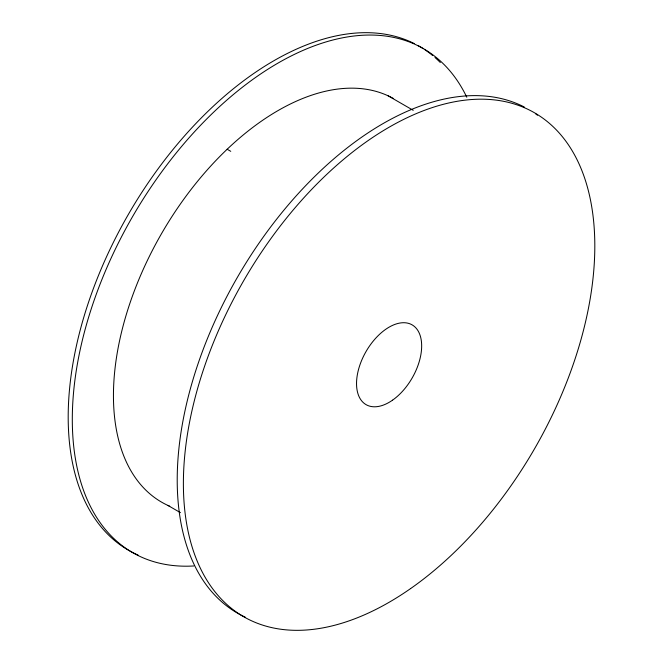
<?xml version="1.0" encoding="UTF-8"?>
<svg xmlns="http://www.w3.org/2000/svg" width="663" height="663" viewBox="0 0 663 663"><rect width="100%" height="100%" fill="white"/><g stroke="black" fill="none" stroke-linecap="round" stroke-linejoin="round"><path stroke-width="0.99" d="M388.137 95.828L413.24 110.323M227.16 149.25L230.757 151.33M167.896 505.413L180.452 512.665M535.803 113.986A290.916 167.963 -60 0 1 537.494 115.205M245.277 617.187A290.916 167.963 -60 0 1 231.752 287.377A290.916 167.963 -60 0 1 524.284 107.008M169.728 506.234A232.738 134.374 -60 0 1 157.371 241.025A232.738 134.374 -60 0 1 393.49 98.555M425.058 49.858A290.916 167.963 -60 0 1 432.583 55.468M434.978 57.499A290.916 167.963 -60 0 1 440.323 62.537M138.078 555.064A290.916 167.963 -60 0 1 121.478 226.738A290.916 167.963 -60 0 1 414.334 43.592M417.988 45.523A290.916 167.963 -60 0 1 423.325 48.722M193.836 565.962A290.916 167.963 -60 0 1 133.495 215.019A290.916 167.963 -60 0 1 466.785 97.229M410.604 588.578A290.916 167.963 -60 0 0 555.519 129.053A290.916 167.963 -60 0 0 201.171 376.642A290.916 167.963 -60 0 0 410.604 588.578M392.504 400.187A46.054 26.586 -60 0 0 415.444 327.439A46.054 26.586 -60 0 0 359.354 366.639A46.054 26.586 -60 0 0 392.504 400.187"/></g></svg>
